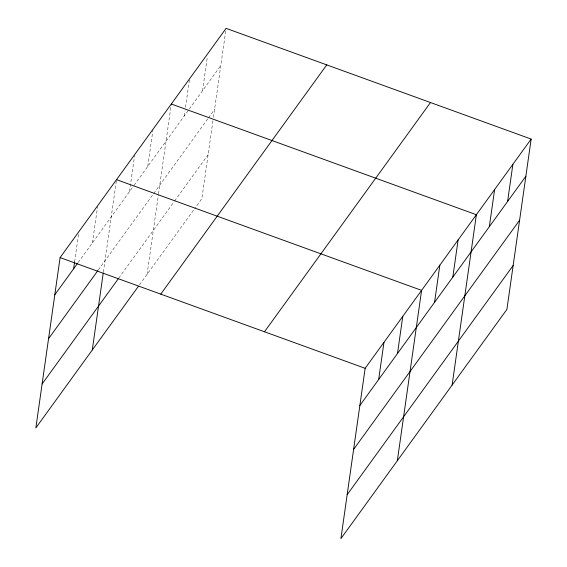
<?xml version="1.0" encoding="UTF-8"?>
<svg xmlns="http://www.w3.org/2000/svg" width="567" height="567" viewBox="0 0 567 567"><rect width="100%" height="100%" fill="white"/><g stroke="black" fill="none" stroke-linecap="round" stroke-linejoin="round"><path stroke-width="0.43" stroke-dasharray="2.83 2.13" d="M74.596 261.869L78.537 234.199M92.428 242.811L97.595 206.494M103.378 272.089L116.412 180.512M129.503 191.611L134.67 155.294M147.76 166.4L152.927 130.077M147.073 274.336L158.406 194.701M158.526 193.829L171.191 104.86M184.282 115.966L185.019 110.778M185.508 107.319L189.569 78.785M202.539 90.748L207.338 57.026M212.937 120.792L201.852 198.691L194.75 208.493M213.433 117.312L225.971 29.215M78.189 262.471L133.557 186.011M134.067 185.31L188.846 109.658M189.35 108.963L220.804 65.531M98.375 269.899L153.175 194.226M153.678 193.531L207.954 118.581M208.458 117.879L214.546 109.474M118.829 278.028L174.119 201.675M174.629 200.98L208.103 154.748M139.461 284.847L194.24 209.195"/><path stroke-width="0.85" d="M531.151 139.071L365.148 368.309L340.909 538.65L506.905 309.412L531.151 139.071L226.091 28.35L60.095 257.588L35.849 427.929L138.447 286.243M73.611 268.786L74.596 261.869M92.286 349.988L103.251 272.961M378.671 379.514L383.965 342.333M397.488 353.532L402.776 316.351M397.347 460.709L421.593 290.368L116.533 179.647M434.556 302.339L439.85 265.15M452.82 277.121L458.108 239.94M452.126 385.064L476.372 214.723L171.312 103.995M489.335 226.687L494.63 189.506M507.6 201.469L512.887 164.288M54.801 294.769L77.679 263.173M48.549 338.712L97.871 270.601M42.107 383.987L118.326 278.73M160.759 294.124L326.762 64.886M264.484 331.773L430.481 102.535M359.861 405.49L525.857 176.252M353.602 449.433L519.606 220.194M347.16 494.707L513.163 265.469M60.095 257.588L365.148 368.309"/></g></svg>
